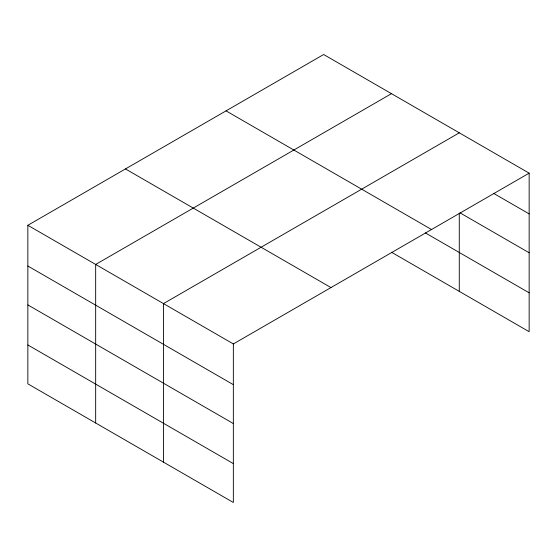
<?xml version="1.0" encoding="UTF-8"?>
<svg xmlns="http://www.w3.org/2000/svg" width="557" height="557" viewBox="0 0 557 557"><rect width="100%" height="100%" fill="white"/><g stroke="black" fill="none" stroke-linecap="round" stroke-linejoin="round"><path stroke-width="0.84" d="M529.15 173.157L323.652 54.516L27.85 225.293L27.85 383.843L233.348 502.484L233.348 343.941L529.15 173.157L529.15 331.707L391.467 252.217M391.467 93.667L95.665 264.45L95.665 422.993M459.281 132.824L163.48 303.6L163.48 462.143M493.836 193.495L529.15 213.881M460.033 212.858L529.15 252.767M226.038 110.871L431.536 229.519M425.374 232.91L529.15 292.822M125.464 168.938L330.962 287.579M27.85 225.293L233.348 343.941M27.85 266.016L233.348 384.664M27.85 304.902L233.348 423.543M27.85 344.957L233.348 463.605M459.281 213.275L459.281 291.367"/></g></svg>
